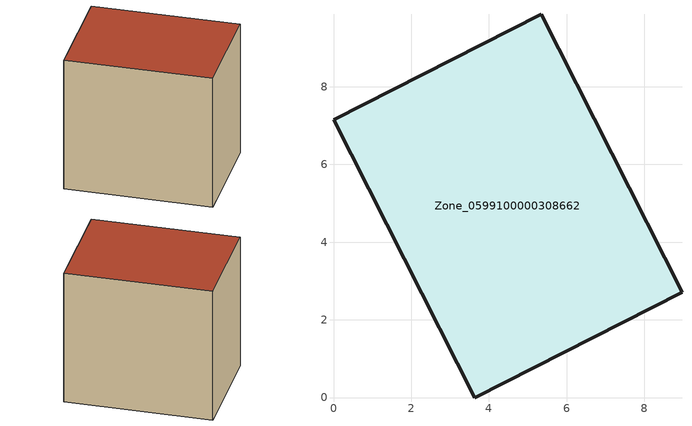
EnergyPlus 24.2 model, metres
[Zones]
Zone_0599100000308662
 floor ground (C_G): 0,7.15 5.34,9.86 8.97,2.71 3.63,0 z2.94
 wall outside (C_F): 8.97,2.71 5.34,9.86 0,7.15 3.63,0 8.97,2.71 z2.94:10.64
 roof outside (C_R): 5.34,9.86 0,7.15 3.63,0 8.97,2.71 z10.64
[BUILDING]
Pand.0599100000308662: North Axis=0; Terrain=City; Loads Convergence Tolerance Value=0.04; Temperature Convergence Tolerance Value=0.4; Solar Distribution=FullExterior; Maximum Number of Warmup Days=25; Minimum Number of Warmup Days=1
[Site:Location]
Rotterdam.The.Hague.AP_ZH_NLD Design_Conditions: Latitude=51.96; Longitude=4.45; Time Zone=1; Elevation=-4.5
[SITE:GROUNDTEMPERATURE:BUILDINGSURFACE]
18, 18, 18, 18, 18, 18, 18, 18, 18, 18, 18, 18
[MATERIAL] Thermal Absorptance=0.9; Solar Absorptance=0.7; Visible Absorptance=0.7
Name | Roughness | Thickness | Conductivity | Density | Specific Heat
G.TC.1992-2005 | MediumSmooth | 0.15 | 0.06 | 540 | 1210
F.TC.1992-2005 | Rough | 0.3 | 0.12 | 1920 | 840
R.TC.1992-2005 | MediumRough | 0.2 | 0.08 | 1500 | 1000
[CONSTRUCTION]
C_G: G.TC.1992-2005
C_F: F.TC.1992-2005
C_R: R.TC.1992-2005
[ZONE]
Zone_0599100000308662: Type=1; Multiplier=1; Ceiling Height=Autocalculate; Volume=Autocalculate; Floor Area=autocalculate; Part of Total Floor Area=Yes
[ZONEINFILTRATION:DESIGNFLOWRATE]
Infil_Zone_0599100000308662: Zone or ZoneList or Space or SpaceList=Zone_0599100000308662; Schedule=AlwaysOn; Design Flow Rate Calculation Method=Flow/Area; Flow Rate per Floor Area=0.0015; Constant Term Coefficient=1; Temperature Term Coefficient=0; Velocity Term Coefficient=0; Velocity Squared Term Coefficient=0
[HVACTEMPLATE:ZONE:IDEALLOADSAIRSYSTEM]
Zone_0599100000308662: Maximum Heating Supply Air Temperature=50; Minimum Cooling Supply Air Temperature=13; Maximum Heating Supply Air Humidity Ratio=0.0156; Minimum Cooling Supply Air Humidity Ratio=0.0077; Heating Limit=NoLimit; Cooling Limit=NoLimit; Dehumidification Control Type=ConstantSensibleHeatRatio; Cooling Sensible Heat Ratio=0.7; Dehumidification Setpoint=60; Humidification Control Type=None; Humidification Setpoint=30; Outdoor Air Method=None; Outdoor Air Flow Rate per Person=0.00944; Outdoor Air Flow Rate per Zone Floor Area=0; Outdoor Air Flow Rate per Zone=0; Demand Controlled Ventilation Type=None; Outdoor Air Economizer Type=NoEconomizer; Heat Recovery Type=None; Sensible Heat Recovery Effectiveness=0.7; Latent Heat Recovery Effectiveness=0.65
[ZONECONTROL:THERMOSTAT]
ThermostatControl_Zone_0599100000308662: Zone or ZoneList=Zone_0599100000308662; Control Type Schedule=DualSetpointControlType; Control 1=Thermostat_Zone_0599100000308662; Temperature Difference Between Cutout And Setpoint=0
[THERMOSTATSETPOINT:DUALSETPOINT]
Thermostat_Zone_0599100000308662: Heating Setpoint Temperature Schedule=HeatingSetpoint_Zone_0599100000308662; Cooling Setpoint Temperature Schedule=CoolingSetpoint_Zone_0599100000308662
[SCHEDULE:COMPACT]
HeatingSetpoint_Zone_0599100000308662: Through: 12/31, For: AllDays, Until: 24:00, 21
CoolingSetpoint_Zone_0599100000308662: Through: 12/31, For: AllDays, Until: 24:00, 24
DualSetpointControlType: Through: 12/31, For: AllDays, Until: 24:00, 4
AlwaysOn: Through: 12/31, For: AllDays, Until: 24:00, 1
